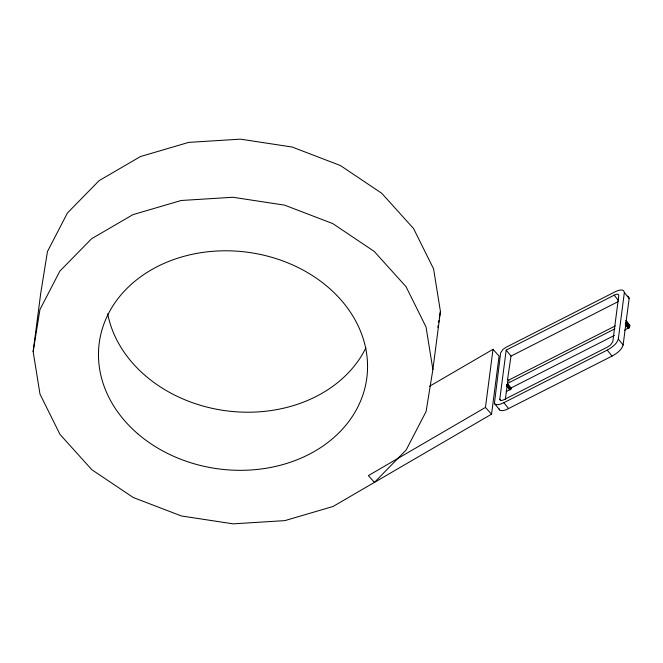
<?xml version="1.0" encoding="UTF-8"?>
<svg xmlns="http://www.w3.org/2000/svg" width="663" height="663" viewBox="0 0 663 663"><rect width="100%" height="100%" fill="white"/><g stroke="black" fill="none" stroke-linecap="round" stroke-linejoin="round"><path stroke-width="0.99" d="M499.811 399.201C499.894 401.554 503.234 400.104 504.419 399.466L607.449 347.072L610.615 344.942L612.786 341.743L618.794 295.458C618.712 293.104 615.38 294.554 614.187 295.192L506.184 350.114L499.811 399.201L501.013 400.701M494.747 403.941C497.557 405.781 501.129 403.833 503.839 402.673L607.225 350.097C611.717 347.536 616.772 344.254 618.314 339.025L624.355 292.54C623.949 287.841 617.294 290.692 614.767 291.985L506.217 347.188L502.993 349.393L500.664 352.724L494.407 403.444L500.068 410.331L502.504 410.679L505.993 409.842L612.032 356.106C616.524 353.545 621.579 350.263 623.121 345.042L626.029 322.574L629.635 327.083L624.579 330.24M626.22 320.851L629.162 298.549L628.665 296.726L627.488 296.104M493.007 349.318L499.09 356.072L491.548 414.176L333.075 506.466L284.883 520.612L233.161 523.853L181.422 515.971L133.205 497.49L91.792 469.677L60.002 434.431L39.995 394.145L33.15 351.581L40.7 293.469L47.471 251.509L67.402 213.022L99.135 180.626L140.506 156.534L188.69 142.388L240.412 139.147L292.151 147.029L340.368 165.51L381.78 193.323L413.579 228.569L433.577 268.855L440.423 311.419L432.881 369.531L426.102 411.491L406.17 449.978L374.446 482.374L368.355 475.628L485.457 407.43L493.007 349.318L429.591 386.247M505.388 399.234L507.319 384.3L510.924 388.808L506.184 391.767M510.924 388.808L511.04 387.979L507.435 383.471L507.817 380.562L615.281 325.914M506.184 350.114L510.991 356.122L507.568 379.509M629.635 327.083L629.784 325.301L625.93 320.701M33.15 351.581L39.921 309.621L59.852 271.126L91.585 238.738L132.956 214.646L181.148 200.499L232.87 197.259L284.601 205.14L332.818 223.622L374.239 251.434L406.029 286.681L426.027 326.967L432.881 369.531M437.845 327.406L438.168 325.409M438.649 322.409L438.972 320.411M439.296 318.414L440.423 311.419M629.079 327.812L625.474 323.304L626.029 322.574M510.469 389.446L506.863 384.938L507.319 384.3M510.991 356.122L618.065 301.673M507.435 383.471L614.908 328.815M511.04 387.979L614.427 335.403M507.767 379.551L509.109 381.242M485.457 407.43L491.548 414.176M624.355 292.54L629.162 298.549M614.187 295.192L618.388 300.455M626.029 320.71L629.85 325.434M626.278 321.472L629.286 325.226M626.137 321.505L628.541 324.514M625.988 322.682L629.593 327.19M625.922 322.798L629.527 327.307M625.831 322.922L629.436 327.431M625.731 323.047L629.336 327.555M625.607 323.179L629.212 327.688M625.325 323.428L628.93 327.936M625.773 324.298L628.773 328.052M625.607 324.414L628.615 328.168M625.441 324.514L628.441 328.268M625.267 324.605L628.275 328.359M618.314 339.025L623.121 345.042M607.225 350.097L612.032 356.106M507.27 384.416L510.875 388.924M507.203 384.54L510.808 389.048M507.104 384.673L510.709 389.173M506.996 384.805L510.601 389.314M506.714 385.07L510.328 389.579M507.162 385.949L510.162 389.703M506.996 386.073L509.996 389.827M506.822 386.181L509.822 389.943M503.839 402.673L508.645 408.681M499.554 409.949L499.048 408.839M365.918 347.793A134.929 109.296 7.4 0 1 226.257 410.803A134.929 109.296 7.4 0 1 107.713 313.897M137.73 433.735A134.929 109.296 7.4 0 0 362.918 394.825A134.929 109.296 7.4 0 0 198.394 253.109A134.929 109.296 7.4 0 0 137.73 433.735"/></g></svg>
